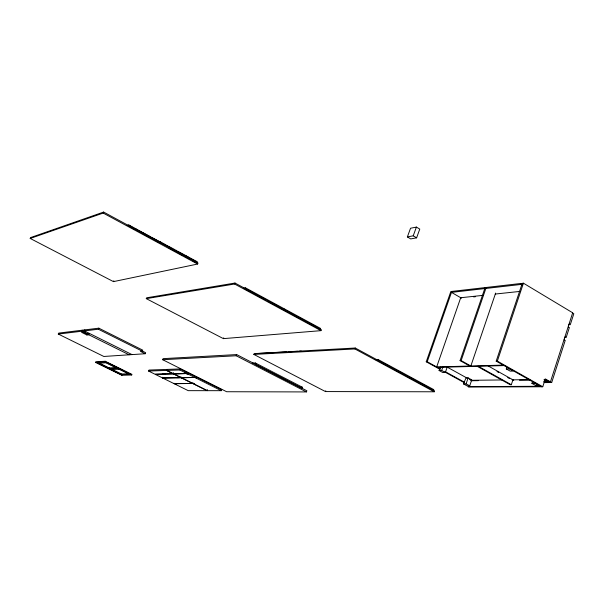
<?xml version="1.0" encoding="UTF-8"?>
<svg xmlns="http://www.w3.org/2000/svg" width="604" height="604" viewBox="0 0 604 604"><rect width="100%" height="100%" fill="white"/><g stroke="black" fill="none" stroke-linecap="round" stroke-linejoin="round"><path stroke-width="0.91" d="M183.208 377.915L181.479 377.764L207.421 390.675L221.291 390.682L221.691 389.656L196.587 377.092L196.391 377.983L194.949 377.311M194.745 383.872L192.744 383.306L192.97 382.74M175.243 374.17L173.575 373.763L155.5 374.276M175.507 374.163L173.771 373.929L181.381 377.711L196.474 377.379M164.628 378.376L162.665 377.817L162.748 377.251M544.189 382.596L551.686 382.536L565.246 340.362L564.212 340.007L564.717 337.508M540.739 386.296L467.919 386.598L468.704 387.028L542.754 386.764L545.299 378.904L551.686 382.536M531.928 383.397L534.993 383.374L538.798 385.518L535.725 385.533L531.928 383.397L532.456 381.781M477.22 366.311L510.206 384.733L511.316 384.725L512.985 379.659M506.288 368.938L509.3 368.87L513.189 371.06L510.169 371.12L506.288 368.938L506.831 367.315M523.434 283.185L522.271 283.314L496.194 361.147L497.341 361.109L523.434 283.185L572.675 312.789L550.448 381.834L543.902 381.894M461.501 298.187L451.49 292.374L520.761 284.476L521.109 283.45L522.724 284.416M495.65 293.061L470.841 366.001L461.139 360.588L460.082 360.626L485.118 287.587M463.464 383.887L466.099 383.865L468.138 377.877L471.747 379.871L469.723 385.858L467.081 385.873L463.464 383.887L466.031 377.908L468.138 377.877M461.139 360.588L486.19 287.466M440.769 367.104L439.078 370.501L442.762 372.525L445.352 372.464L447.134 367.308M434.238 391.785L434.555 390.864L355.243 348.017L254.156 353.612L253.846 354.427L325.473 391.573L434.238 391.785L354.903 348.953L253.846 354.427M439.078 370.501L441.66 370.441L442.853 366.99M440.044 369.369L426.243 361.781L450.833 291.536L521.109 283.45M426.243 361.781L427.217 361.743L451.822 291.422M378.134 359.546L377.794 360.482L433.415 390.524L433.732 389.603L378.134 359.546L375.311 359.659M407.375 236.927L413.227 235.824L416.405 227.081L419.765 229.097L416.609 237.833L410.735 238.92L407.375 236.927L410.539 228.244L416.405 227.081M354.903 348.953L355.243 348.017M325.473 391.573L325.775 390.773M306.424 391.928L306.862 390.758L236.67 354.578L163.095 358.648L162.665 359.705L226.636 391.732L306.424 391.928L236.202 355.771L162.665 359.705M320.203 329.369L320.558 328.425L283.918 308.614L282.098 308.833M320.996 330.652L321.351 329.701L234.994 283.042L146.629 297.802L146.281 298.64L223.397 338.633L320.996 330.652L234.609 284.016L146.281 298.64M252.6 363.095L255.364 362.981L302.438 387.27L302 388.44L255.945 364.703L256.406 363.517M283.918 308.614L283.548 309.573L319.388 328.931M254.903 364.167L255.364 362.981M256.066 364.763L256.526 363.578M236.202 355.771L236.67 354.578M148.576 371.052L166.477 370.433L166.893 369.422L148.984 370.063L148.576 371.052L188.237 390.66L207.149 390.675L207.549 389.663M223.397 338.633L223.722 337.817M267.285 300.784L282.846 309.188L283.216 308.236L245.564 287.882L245.186 288.848L265.654 299.901M221.291 390.682L194.881 377.477L194.42 376.79L194.933 376.262L188.75 373.166L188.546 374.057L187.097 373.385L183.563 373.483M193.001 383.427L174.435 383.638M193.099 383.48L174.533 383.683M234.609 284.016L234.994 283.042M194.775 377.432L187.029 373.551L186.568 372.857L187.081 372.336L180.286 368.931L167.149 369.406L166.734 370.426L173.665 373.876L188.637 373.453M166.734 370.426L179.871 369.973L180.286 368.931M162.846 378.104L181.117 377.719L180.875 376.888M162.914 377.938L181.283 377.598L182.702 378.255L182.891 377.772M181.381 377.711L181.026 377.168M155.394 374.223L173.408 373.884L173.054 373.257L173.522 373.038M173.665 373.876L173.491 373.008M194.949 261.298L195.386 260.762L187.874 256.692L186.077 257.1M195.847 261.781L196.285 261.245L197.259 261.774L196.821 262.31L187.436 257.236L187.232 257.727L190.366 259.418M196.625 262.8L196.821 262.31M197.614 264.046L198.014 263.065L103.624 212.072L30.585 237.583L30.2 238.444L113.454 281.623L197.614 264.046L103.193 213.069L30.2 238.444M187.436 257.236L187.874 256.692M131.695 375.001L131.951 374.374L105.209 361.26L95.764 361.788L95.5 362.415L121.842 375.28L131.695 375.001L104.945 361.894L95.5 362.415M145.194 353.733L140.377 351.324L142.295 351.188L142.725 350.139L98.822 328.168L58.709 333.091L58.286 334.065L103.835 356.466L145.194 353.733L145.624 352.683L141.615 350.675M184.794 255.809L185.232 255.266L177.659 251.173L177.221 251.717L177.017 252.208L182.536 255.19M185.7 256.3L186.138 255.756L187.119 256.285L186.681 256.828L177.221 251.717M186.681 256.828L186.311 257.357M109.853 368.297L98.21 362.604L97.946 363.223L121.245 374.608L121.502 373.989L129.837 373.733M121.842 375.28L122.099 374.661M174.564 250.282L175.001 249.739L168.901 246.44L168.267 247.481M175.477 250.773L175.915 250.23L176.897 250.766L176.466 251.309L168.471 246.991M176.262 251.8L176.466 251.309M165.79 245.541L166.228 244.998L160.098 241.683L158.308 242.151M166.712 246.039L167.149 245.488L168.138 246.032L167.708 246.575L159.66 242.234L159.456 242.725M119.328 368.576L119.063 369.21L110.864 369.535M158.89 241.819L159.101 241.321L151.393 237.161L151.189 237.651L159.124 241.759L158.912 242.249M159.66 242.234L160.098 241.683M104.945 361.894L105.209 361.26M150.411 237.236L150.623 236.745L142.869 232.555L142.665 233.046L150.638 237.176L150.434 237.666L142.672 233.476L142.884 232.985L150.638 237.176M151.204 238.082L151.408 237.591L159.124 241.759M58.286 334.065L98.369 329.225L98.822 328.168M135.862 228.765L135.651 229.256L141.887 232.623L142.091 232.132L135.862 228.765L134.103 229.286M141.895 233.053L142.106 232.563L135.651 229.256M86.9 334.963L89.158 334.714L83.782 332.041L81.548 332.306L86.9 334.963L87.331 333.944L88.841 333.77M128.818 224.96L128.607 225.451L134.866 228.833L135.077 228.342L128.818 224.96L127.074 225.496M135.092 228.773L134.881 229.263L128.614 225.881L128.826 225.383L134.866 228.833M113.454 281.623L113.816 280.777M135.658 229.686L135.87 229.195M82.129 330.214L81.691 331.241L129.128 354.79M84.809 329.882L84.371 330.916L132.012 354.601M103.193 213.069L103.624 212.072M176.081 384.212L174.028 383.276M174.08 250.668L175.915 250.23M184.348 256.164L186.138 255.756M194.473 261.63L196.285 261.245M243.699 288.176L245.564 287.882M483.109 295.348L460.709 297.734L436.669 366.938L503.011 365.11M495.242 294.05L520.437 291.362M473.634 296.904L475.507 296.707M256.76 353.567L275.326 352.54M277.176 352.442L282.748 352.132M283.14 352.109L286.764 351.913M288.576 351.807L297.644 351.309M299.463 351.211L301.275 351.113M97.946 363.223L105.972 362.793L129.581 374.359L121.245 374.608M162.378 373.899L165.088 373.816M184.084 373.272L186.734 373.197M162.627 374.019L165.443 373.997M173.771 373.929L187.029 373.551M186.628 374.08L188.403 374.035M437.477 367.383L504.793 365.563M176.36 377.523L180.015 377.44M176.617 377.643L179.456 377.636M181.479 377.764L194.881 377.477M470.984 380.301L501.826 379.954M512.101 379.841L529.859 379.637M471.769 380.731L478.33 380.663M519.455 380.226L529.746 380.112M544.37 380.807L546.197 380.792M546.605 381.026L546.212 381.026L546.62 381.26M543.864 381.29L547.413 381.252L544.159 379.41M300.852 387.277L302.438 387.27M112.352 369.52L121.502 373.989M99.056 363.404L110.577 369.029M112.223 369.837L113.869 370.637M106.244 362.166L122.257 370.018M166.477 370.433L173.408 373.884M173.507 373.936L181.117 377.719M181.215 377.772L207.149 390.675M83.511 332.041L87.331 333.944M98.369 329.225L142.295 351.188M179.871 369.973L186.923 373.506M159.886 242.174L166.025 245.488M166.938 245.979L167.935 246.523M168.697 246.93L174.798 250.23M175.711 250.72L176.7 251.256M177.455 251.664L185.028 255.756M185.934 256.247L186.915 256.776M187.67 257.183L195.19 261.245M196.089 261.736L197.063 262.257M136.444 230.109L141.117 232.638M151.974 238.497L158.142 241.834M169.067 247.912L174.662 250.939M192.714 260.686L195.839 262.378M427.217 361.743L440.218 368.893M445.095 371.573L464.597 382.294M444.914 372.041L464.401 382.747M441.66 370.441L445.352 372.464M466.099 383.865L469.723 385.858M446.477 366.734L467.753 378.474M469.391 379.38L471.845 380.731M460.082 360.626L469.776 366.032M478.308 366.281L511.316 384.725M488.017 365.85L513.74 380.286M497.001 371.528L498.647 372.449M507.692 377.53L509.338 378.451M497.341 361.109L542.754 386.764M496.194 361.147L541.569 386.764M544.778 379.297L549.263 381.841M544.34 379.735L548.07 381.856M544.181 379.871L545.805 380.792M564.77 337.342L565.495 336.768L566.129 337.628L569.383 327.496L568.356 327.134L568.855 324.65M568.915 324.476L569.632 323.918L570.259 324.778L573.8 313.77L572.592 313.046M413.227 235.824L416.609 237.833M520.761 284.476L522.377 285.443M117.282 367.579L117.025 368.206L108.848 368.553L109.113 367.934L117.282 367.579"/></g></svg>
